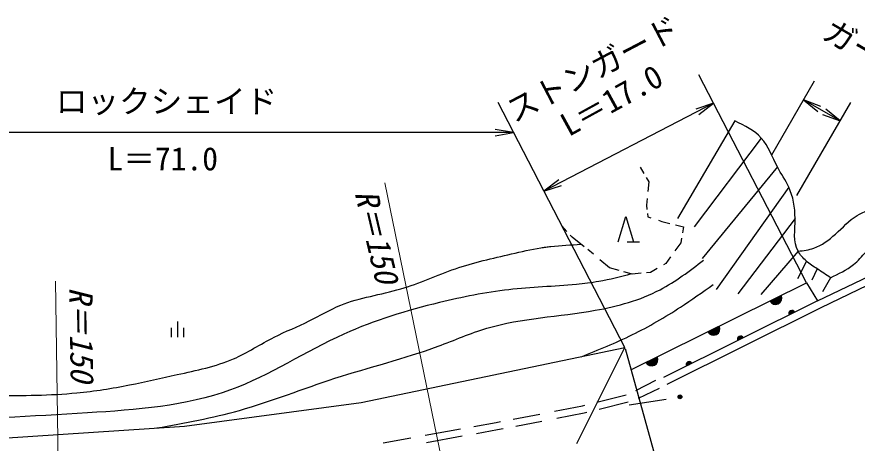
# Model space of a CAD drawing. Units: millimetres, scale not verified. Extents: x 40000 to 680000, y 20000 to 380000.
# Drawn here: x 330906 to 397339, y 306060 to 339745 of the extents above; entities that cross this region are included whole.
import ezdxf
from ezdxf.enums import TextEntityAlignment as Align

# ---------------------------------------------------------------- set-up
doc = ezdxf.new("R2010")
doc.units = ezdxf.units.MM
doc.header["$LTSCALE"] = 1000
for name, color, linetype, lineweight in [('M-BGD', 7, 'Continuous', 25), ('M-STR-HTXT', 7, 'Continuous', 25), ('M-STR-STR3', 7, 'Continuous', 25)]:
    doc.layers.add(name, color=color, linetype=linetype, lineweight=lineweight)
doc.styles.add('ＭＳ ゴシック', font='')
doc.styles.get('ＭＳ ゴシック').set_extended_font_data('MS Gothic')

# ---------------------------------------------------------------- blocks, each defined once
blk = doc.blocks.new('open_arrow')
at = {"color": 0, "linetype": 'Continuous', "lineweight": -2}
blk.add_lwpolyline([(7.5, 1.25), (0, 0), (7.5, -1.25)], dxfattribs=at)

msp = doc.modelspace()

# ---------------------------------------------------------------- linework, layer by layer
at = {"layer": 'M-BGD'}
for p, q in [((387667, 331524), (383137, 323819)), ((389758, 330169), (384454, 323161)), ((380184, 327879), (380477, 327370)), ((391036, 327884), (385073, 320644)), ((380668, 327038), (380856, 326710)), ((380856, 326710), (380783, 325943)), ((391926, 326297), (386196, 318205)), ((380730, 325389), (380681, 324870)), ((380681, 324870), (380723, 324532)), ((380765, 324199), (380798, 323935)), ((378443, 321968), (379043, 323968)), ((379043, 323968), (379643, 321968)), ((380798, 323935), (381030, 323862)), ((381633, 323671), (381908, 323584)), ((381908, 323584), (382535, 323422)), ((392429, 323819), (387900, 317857)), ((374398, 322783), (373991, 323234)), ((382966, 323311), (383602, 323146)), ((383602, 323146), (383525, 322674)), ((374809, 322328), (374652, 322501)), ((375757, 321583), (374809, 322328)), ((383459, 322268), (383398, 321890)), ((379143, 321968), (380143, 321968)), ((383398, 321890), (382926, 321246)), ((376482, 320986), (376036, 321364)), ((392662, 321225), (389719, 317818)), ((377759, 319903), (377006, 320542)), ((382200, 320254), (382022, 320150)), ((382590, 320786), (382200, 320254)), ((393320, 320451), (392623, 319057)), ((394204, 317305), (400645, 320400)), ((378518, 319692), (377759, 319903)), ((379542, 319407), (378899, 319586)), ((381002, 319553), (380696, 319522)), ((381533, 319863), (381002, 319553)), ((394172, 319831), (393746, 318941)), ((400787, 319802), (394467, 316766)), ((380271, 319480), (379542, 319407)), ((395217, 319134), (394598, 318012)), ((379457, 311852), (393324, 318730)), ((393324, 318730), (394204, 317305)), ((394204, 317305), (382036, 311243)), ((394467, 316766), (382304, 310706)), ((343603, 315677), (343603, 314427)), ((343103, 315177), (343103, 314427)), ((344103, 314427), (344103, 315177)), ((358117, 309279), (378969, 313607)), ((375168, 306040), (378969, 313607)), ((378985, 313547), (382374, 301359)), ((381400, 311001), (379816, 310192)), ((381681, 310391), (380014, 309582)), ((376749, 309294), (379080, 309879)), ((344159, 307407), (358117, 309279)), ((373400, 308585), (375632, 309014)), ((375632, 309014), (375813, 309059)), ((379226, 309297), (376943, 308724)), ((379304, 309088), (382231, 309549)), ((370139, 307960), (372243, 308364)), ((375762, 308428), (373590, 308011)), ((375973, 308481), (375762, 308428)), ((367030, 307382), (368808, 307704)), ((368808, 307704), (369148, 307770)), ((372406, 307784), (370346, 307389)), ((325092, 306143), (344159, 307407)), ((363189, 306684), (365979, 307191)), ((368918, 307115), (367236, 306809)), ((369349, 307197), (368918, 307115)), ((359864, 306081), (362059, 306479)), ((366104, 306604), (363290, 306093))]:
    msp.add_line(p, q, dxfattribs=at)
for radius in [150, 100, 50]:
    msp.add_circle((383329, 309722), radius, dxfattribs=at)
for centre, radius, start, end in [((390878, 317516), 500, 206.38047, 26.38047), ((390878, 317516), 500, 206.38047, 26.38047), ((390878, 317516), 450, 206.38047, 26.38047), ((390878, 317516), 400, 206.38047, 26.38047), ((390878, 317516), 350, 206.38047, 26.38047), ((390878, 317516), 300, 206.38047, 26.38047), ((390878, 317516), 250, 206.38047, 26.38047), ((390878, 317516), 200, 206.38047, 26.38047), ((390878, 317516), 150, 206.38047, 26.38047), ((390878, 317516), 100, 206.38047, 26.38047), ((390878, 317516), 50, 206.38047, 26.38047), ((392176, 316295), 250, 26.48569, 206.48569), ((392176, 316295), 200, 26.48569, 206.48569), ((392176, 316295), 150, 26.48569, 206.48569), ((392176, 316295), 100, 26.48569, 206.48569), ((392176, 316295), 50, 26.48569, 206.48569), ((385984, 315089), 500, 206.38047, 26.38047), ((385984, 315089), 500, 206.38047, 26.38047), ((385984, 315089), 450, 206.38047, 26.38047), ((385984, 315089), 400, 206.38047, 26.38047), ((385984, 315089), 350, 206.38047, 26.38047), ((385984, 315089), 300, 206.38047, 26.38047), ((385984, 315089), 250, 206.38047, 26.38047), ((385984, 315089), 200, 206.38047, 26.38047), ((385984, 315089), 150, 206.38047, 26.38047), ((385984, 315089), 100, 206.38047, 26.38047), ((385984, 315089), 50, 206.38047, 26.38047), ((388120, 314274), 250, 26.48569, 206.48569), ((388120, 314274), 200, 26.48569, 206.48569), ((388120, 314274), 150, 26.48569, 206.48569), ((388120, 314274), 100, 26.48569, 206.48569), ((388120, 314274), 50, 26.48569, 206.48569), ((381091, 312662), 500, 206.38047, 26.38047), ((381091, 312662), 500, 206.38047, 26.38047), ((381091, 312662), 450, 206.38047, 26.38047), ((381091, 312662), 400, 206.38047, 26.38047), ((381091, 312662), 350, 206.38047, 26.38047), ((381091, 312662), 300, 206.38047, 26.38047), ((381091, 312662), 250, 206.38047, 26.38047), ((381091, 312662), 200, 206.38047, 26.38047), ((381091, 312662), 150, 206.38047, 26.38047), ((381091, 312662), 100, 206.38047, 26.38047), ((381091, 312662), 50, 206.38047, 26.38047), ((384064, 312253), 250, 26.48569, 206.48569), ((384064, 312253), 200, 26.48569, 206.48569), ((384064, 312253), 150, 26.48569, 206.48569), ((384064, 312253), 100, 26.48569, 206.48569), ((384064, 312253), 50, 26.48569, 206.48569)]:
    msp.add_arc(centre, radius, start, end, dxfattribs=at)
for points, knots in [([(395217, 319134), (394868, 319367), (394519, 319600), (394172, 319831), (393880, 320025), (393590, 320219), (393320, 320451), (393059, 320675), (392817, 320935), (392662, 321225), (392263, 321969), (392429, 322914), (392429, 323819), (392430, 324698), (392274, 325541), (391926, 326297), (391676, 326841), (391326, 327341), (391036, 327884), (390618, 328666), (390321, 329539), (389758, 330169), (389222, 330768), (388445, 331146), (387667, 331524)], [0, 0, 0, 0, 1, 1, 1, 2, 2, 2, 3, 3, 3, 4, 4, 4, 5, 5, 5, 6, 6, 6, 7, 7, 7, 8, 8, 8, 8]), ([(392662, 321225), (393088, 321280), (393515, 321334), (393912, 321471), (394548, 321689), (395108, 322116), (395621, 322580), (396187, 323092), (396696, 323648), (397329, 324042), (397860, 324372), (398477, 324588), (399108, 324659), (399934, 324751), (400782, 324594), (401539, 324271), (402607, 323815), (403491, 323028), (404375, 322263), (405432, 321349), (406490, 320467), (407492, 319516), (408730, 318341), (409884, 317061), (411191, 315958), (411732, 315501), (412299, 315075), (412882, 314672), (413564, 314200), (414267, 313761), (414978, 313333), (415411, 313073), (415847, 312817), (416299, 312594), (416547, 312471), (416801, 312357), (417054, 312244)], [0, 0, 0, 0, 1, 1, 1, 2, 2, 2, 3, 3, 3, 4, 4, 4, 5, 5, 5, 6, 6, 6, 7, 7, 7, 8, 8, 8, 9, 9, 9, 10, 10, 10, 11, 11, 11, 12, 12, 12, 12]), ([(395217, 319134), (395860, 319436), (396503, 319738), (397040, 320167), (397403, 320457), (397718, 320806), (398036, 321174), (398367, 321557), (398702, 321961), (399137, 322157), (399639, 322383), (400274, 322333), (400840, 322172), (401476, 321991), (402024, 321669), (402558, 321320), (403417, 320759), (404238, 320126), (405009, 319441), (406549, 318075), (407888, 316503), (409413, 315125), (410249, 314371), (411139, 313674), (412070, 313041), (412926, 312458), (413817, 311929), (414713, 311411), (415313, 311065), (415916, 310723), (416518, 310382)], [0, 0, 0, 0, 1, 1, 1, 2, 2, 2, 3, 3, 3, 4, 4, 4, 5, 5, 5, 6, 6, 6, 7, 7, 7, 8, 8, 8, 9, 9, 9, 10, 10, 10, 10]), ([(329221, 309813), (331372, 309823), (333522, 309834), (335659, 310039), (337055, 310174), (338446, 310391), (339821, 310662), (341083, 310910), (342331, 311203), (343594, 311479), (345101, 311808), (346629, 312113), (348029, 312723), (349140, 313208), (350170, 313884), (351257, 314435), (352163, 314894), (353108, 315266), (354019, 315718), (354851, 316132), (355655, 316614), (356509, 316963), (358016, 317580), (359680, 317782), (361254, 318247), (362728, 318682), (364122, 319346), (365572, 319842), (367016, 320335), (368515, 320662), (370006, 321009), (370779, 321189), (371550, 321374), (372333, 321497), (372464, 321518), (372595, 321537), (372726, 321553), (372857, 321570), (372989, 321584), (373121, 321597), (373915, 321677), (374712, 321728), (375509, 321778)], [0, 0, 0, 0, 1, 1, 1, 2, 2, 2, 3, 3, 3, 4, 4, 4, 5, 5, 5, 6, 6, 6, 7, 7, 7, 8, 8, 8, 9, 9, 9, 10, 10, 10, 11, 11, 11, 12, 12, 12, 13, 13, 13, 14, 14, 14, 14]), ([(341980, 307263), (344175, 307659), (346370, 308056), (348509, 308655), (351060, 309369), (353533, 310371), (356059, 311189), (358769, 312065), (361542, 312729), (364218, 313722), (365503, 314200), (366767, 314753), (368069, 315141), (370824, 315963), (373754, 316048), (376633, 316560), (378414, 316877), (380174, 317357), (381751, 318182), (382973, 318821), (384085, 319667), (385197, 320513)], [0, 0, 0, 0, 1, 1, 1, 2, 2, 2, 3, 3, 3, 4, 4, 4, 5, 5, 5, 6, 6, 6, 7, 7, 7, 7]), ([(379467, 319427), (378623, 319202), (377779, 318976), (376919, 318831), (376624, 318782), (376328, 318742), (376032, 318706), (375736, 318670), (375439, 318638), (375142, 318610), (373361, 318437), (371568, 318383), (369792, 318182), (367950, 317973), (366127, 317605), (364319, 317168), (361737, 316545), (359186, 315780), (356769, 314685), (353728, 313308), (350898, 311407), (347799, 310276), (344249, 308981), (340346, 308695), (336499, 308452), (332099, 308174), (327773, 307951), (323424, 307844), (319484, 307747), (315525, 307745), (311566, 307743)], [0, 0, 0, 0, 1, 1, 1, 2, 2, 2, 3, 3, 3, 4, 4, 4, 5, 5, 5, 6, 6, 6, 7, 7, 7, 8, 8, 8, 9, 9, 9, 10, 10, 10, 10]), ([(375516, 312890), (376884, 313439), (378251, 313987), (379572, 314634), (380883, 315276), (382149, 316015), (383373, 316813), (384249, 317385), (385103, 317986), (385957, 318587)], [0, 0, 0, 0, 1, 1, 1, 2, 2, 2, 3, 3, 3, 3])]:
    msp.add_open_spline(points, degree=3, knots=knots, dxfattribs=at)
at = {"layer": 'M-STR-HTXT', "lineweight": 13}
for p, q in [((364828, 303187), (360000, 326639)), ((333964, 318856), (334263, 298925))]:
    msp.add_line(p, q, dxfattribs=at)
at = {"layer": 'M-STR-STR3'}
for p, q in [((393324, 318730), (384824, 335159)), ((390588, 328830), (393975, 334696)), ((378969, 313607), (368945, 332981)), ((385986, 332913), (372571, 325973)), ((392574, 325617), (396826, 332982)), ((395983, 331521), (393102, 333185)), ((370179, 330596), (311044, 330602))]:
    msp.add_line(p, q, dxfattribs=at)

# ---------------------------------------------------------------- block references
at = {"layer": 'M-STR-STR3', "xscale": 193, "yscale": 193}
for p, rotation in [((385986, 332913), 207.4), ((393102, 333185), 330), ((395983, 331521), 150), ((370179, 330596), 180), ((372571, 325973), 27.4)]:
    msp.add_blockref('open_arrow', p, dxfattribs=dict(at, rotation=rotation))

# ---------------------------------------------------------------- texts
at = {"layer": 'M-STR-HTXT', "style": 'ＭＳ ゴシック', "oblique": 15}
for rotation, p in [(283.259, (359391, 326262)), (270.917, (336884, 318410))]:
    msp.add_text('R＝150', height=1833, rotation=rotation, dxfattribs=at).set_placement(p, align=Align.TOP_LEFT)
at = {"layer": 'M-STR-STR3', "style": 'ＭＳ ゴシック'}
for s, rotation, p in [('ストンガード', 27.664, (370464, 330847)), ('ガードレール', 329.923, (394177, 337631)), ('L＝17.0', 28.817, (374796, 329756))]:
    msp.add_text(s, height=1833, rotation=rotation, dxfattribs=at).set_placement(p, align=Align.BOTTOM_LEFT)
for s, p in [('ロックシェイド', (333992, 331605)), ('L＝71.0', (338077, 327066))]:
    msp.add_text(s, height=1833, dxfattribs=at).set_placement(p, align=Align.BOTTOM_LEFT)

doc.saveas('drawing.dxf')
